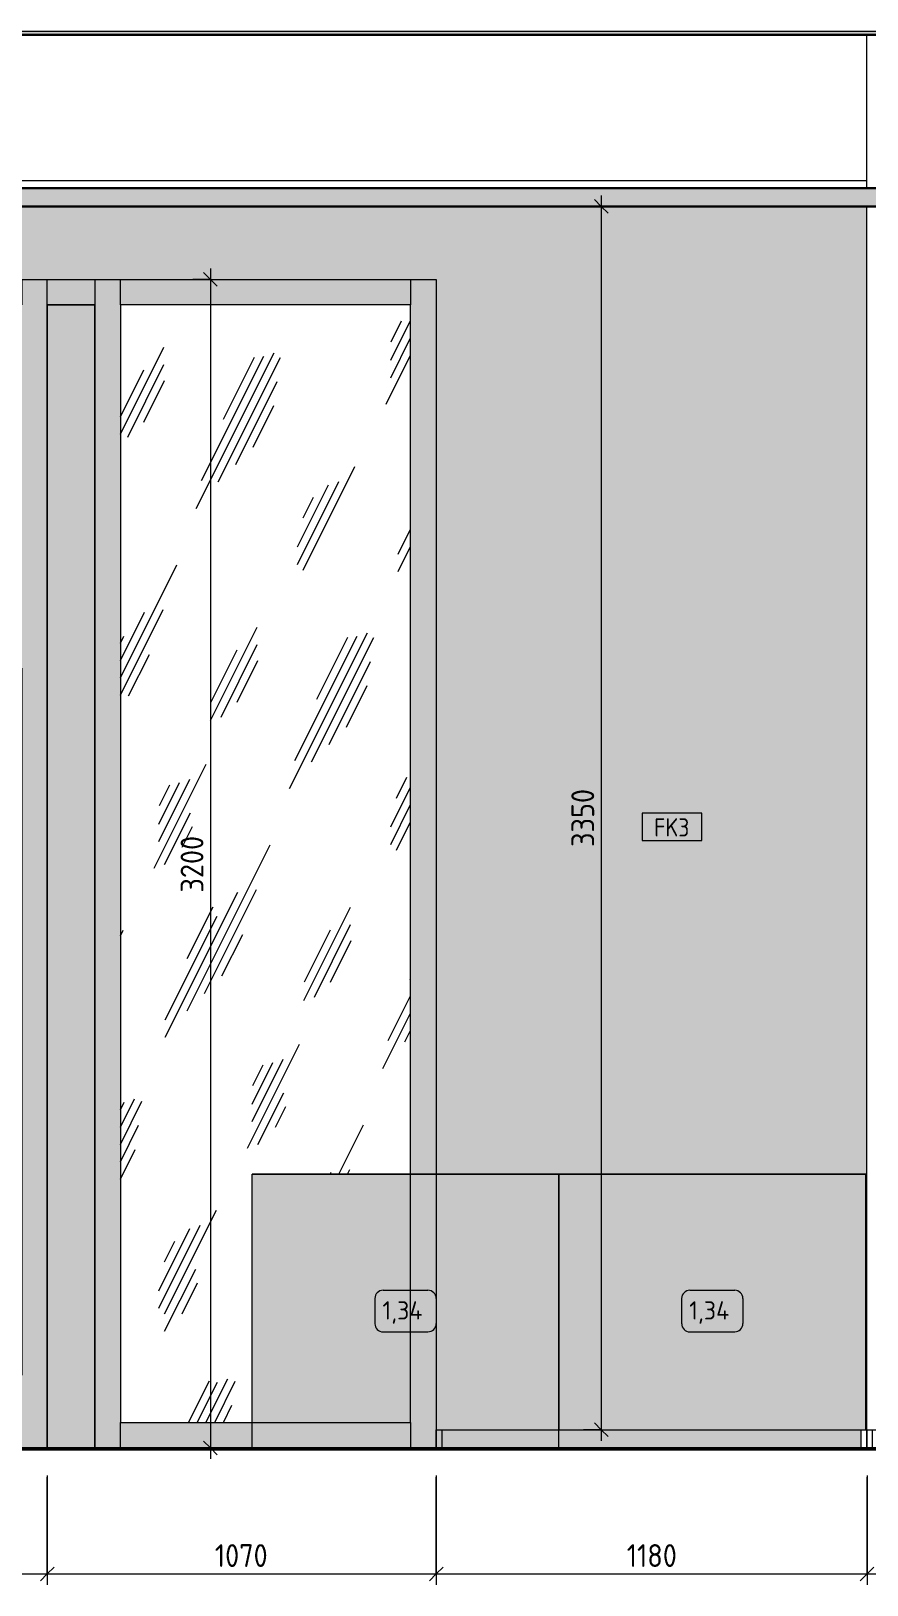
# Model space of a CAD drawing. Header units: millimetres. Extents: x 855 to 94006, y -3304 to 17933.
# Drawn here: x 40770 to 43059, y -375 to 3880 of the extents above; entities that cross this region are included whole.
import ezdxf

# ---------------------------------------------------------------- set-up
doc = ezdxf.new("R2010")
doc.units = ezdxf.units.MM
for name, color, linetype, lineweight in [('A-ANNO-DIMS', 7, 'Continuous', 9), ('A-ANNO-DIMS-25', 7, 'Continuous', 9), ('A-FLOR', 7, 'Continuous', 9), ('A-GENM', 7, 'Continuous', 9), ('A-GLAZ-CURT', 7, 'Continuous', 9), ('A-GLAZ-CWMG', 7, 'Continuous', 9), ('A-WALL-IDEN', 7, 'Continuous', 9), ('A-WALL-PATT', 7, 'Continuous', 9), ('I-FURN-IDEN', 7, 'Continuous', 9), ('I-WALL', 7, 'Continuous', 9)]:
    doc.layers.add(name, color=color, linetype=linetype, lineweight=lineweight)
for name, color, linetype, lineweight, true_color in [('A-CLNG-1', 7, 'Continuous', 9, 0x787878), ('A-CLNG-FNSH-1', 7, 'Continuous', 30, 0x3c3c3c), ('A-FLOR-FNSH-1', 7, 'Continuous', 30, 0x3c3c3c), ('I-FURN-4', 7, 'Continuous', 9, 0xacacac), ('I-FURN-6', 7, 'Continuous', 9, 0xc0c0c0), ('I-FURN-8', 7, 'Continuous', 9, 0x9e9e9e)]:
    doc.layers.add(name, color=color, linetype=linetype, lineweight=lineweight, true_color=true_color)
doc.layers.add('I-FURN-5', color=7, linetype='Continuous', lineweight=9, true_color=0x7f7f7f, transparency=0.7)
doc.styles.add('GOST Common_6', font='GOST_Common.ttf', dxfattribs={"width": 0.9, "height": 50})
doc.styles.add('GOST Common_7', font='GOST_Common.ttf', dxfattribs={"height": 50})
doc.styles.add('ISOCPEUR_2', font='isocpeur.ttf', dxfattribs={"width": 0.9, "height": 62.5})
doc.dimstyles.new('ISO-2_5_0_9К_БОЛЬШОЙ_1', dxfattribs={"dimscale": 304.8, "dimtxt": 62.248823, "dimasz": 0.123031, "dimexe": 0.098425, "dimexo": 0.246063, "dimgap": 0, "dimtad": 1, "dimdec": 0, "dimrnd": 10, "dimzin": 0, "dimdsep": 46, "dimtxsty": 'ISOCPEUR_2', "dimblk1": 'OBLIQUE', "dimblk2": 'OBLIQUE', "dimsah": 1, "dimcen": 0.09, "dimdle": 0.098425, "dimazin": 0, "dimtfac": 1, "dimtdec": 4, "dimtix": 1, "dimtmove": 0, "dimatfit": 3, "dimfxl": 1, "dimtvp": 1, "dimtolj": 1, "dimtzin": 0, "dimarcsym": 2})

# ---------------------------------------------------------------- blocks, each defined once
blk = doc.blocks.new('Шкаф параметрический - 1_34-25540996-Развертка 1_12-1')
at = {"layer": 'I-FURN-5'}
for points in [[(50206.1, 0), (50710, 0), (50710, 750), (50640, 750), (50640, 70), (50206.1, 70)], [(50725, 50), (51046.1, 50), (51046.1, 750), (50710, 750), (50710, 50)], [(50725, 0), (51046.1, 0), (51046.1, 50), (50725, 50), (50725, 10.3)]]:
    blk.add_hatch(color=256, dxfattribs=at).paths.add_polyline_path(points)
h = blk.add_hatch(color=256, dxfattribs=at)
h.paths.add_polyline_path([(50710, 0), (50725, 0), (50725, 50), (50710, 50)])
h.paths.add_polyline_path([(50640, 70), (50640, 750), (50206.1, 750), (50206.1, 70)])
at = {"layer": 'I-FURN-4'}
for p, q in [((50206.1, 750), (51046.1, 750)), ((50206.1, 750), (51046.1, 750)), ((51046.1, 750), (50206.1, 750)), ((50206.1, 0), (50206.1, 750))]:
    blk.add_line(p, q, dxfattribs=at)
at = {"layer": 'I-FURN-6'}
for p, q in [((50206.1, 750), (51046.1, 750)), ((50206.1, 0), (50206.1, 750)), ((51046.1, 0), (51046.1, 750))]:
    blk.add_line(p, q, dxfattribs=at)
at = {"layer": 'I-FURN-8'}
for p, q in [((51046.1, 750), (51046.1, 50)), ((50206.1, 0), (50710.3, 0))]:
    blk.add_line(p, q, dxfattribs=at)
blk = doc.blocks.new('Шкаф параметрический - 1_34-V45-Развертка 1_12-1')
at = {"layer": 'I-FURN-5'}
for points in [[(51870.6, 50), (51886.1, 50), (51886.1, 750), (51046.1, 750), (51046.1, 50)], [(51046.1, 0), (51874, 0), (51874, 50), (51046.1, 50)]]:
    blk.add_hatch(color=256, dxfattribs=at).paths.add_polyline_path(points)
at = {"layer": 'I-FURN-4'}
for p, q in [((51046.1, 750), (51886.1, 750)), ((51046.1, 750), (51886.1, 750)), ((51886.1, 750), (51046.1, 750)), ((51886.1, 750), (51886.1, 50))]:
    blk.add_line(p, q, dxfattribs=at)
at = {"layer": 'I-FURN-6'}
for p, q in [((51046.1, 750), (51886.1, 750)), ((51046.1, 0), (51046.1, 750)), ((51886.1, 50), (51886.1, 750))]:
    blk.add_line(p, q, dxfattribs=at)
at = {"layer": 'I-FURN-8'}
blk.add_line((51046.1, 50), (51046.1, 750), dxfattribs=at)
blk = doc.blocks.new('Плинтус - Плинтус темный _ст_школа_-32860234-Развертка 1_12-1')
at = {"layer": 'A-GENM'}
for p, q in [((50710, 0), (50710, 50)), ((50710, 50), (50725, 50)), ((50725, 50), (51874, 50)), ((50725, 50), (50725, 0)), ((50725, 0), (50710, 0)), ((51874, 0), (50725, 0))]:
    blk.add_line(p, q, dxfattribs=at)
blk = doc.blocks.new('Плинтус - Плинтус темный _ст_школа_-32860223-Развертка 1_12-1')
at = {"layer": 'A-GENM'}
for p, q in [((51874, 50), (51889, 50)), ((51874, 0), (51874, 50)), ((51889, 50), (51889, 0))]:
    blk.add_line(p, q, dxfattribs=at)
blk = doc.blocks.new('Плинтус - Плинтус темный _ст_школа_-32860235-Развертка 1_12-1')
at = {"layer": 'A-GENM'}
blk.add_hatch(color=256, dxfattribs=at).paths.add_polyline_path([(53185.9, 0), (53726, 0), (53726, 50), (52730, 50), (52730, 0)])
for p, q in [((51889, 0), (51889, 50)), ((51889, 50), (51890, 50)), ((51890, 50), (51904, 50)), ((51904, 50), (52730, 50)), ((51904, 50), (51904, 0)), ((52730, 50), (53726, 50)), ((53726, 0), (53726, 50)), ((51890, 0), (51889, 0)), ((51904, 0), (51890, 0)), ((52730, 0), (51904, 0)), ((53185.9, 0), (52730, 0))]:
    blk.add_line(p, q, dxfattribs=at)
blk = doc.blocks.new('Прямоугольный импост - 50 x 70 мм-31700031-Развертка 1_12-1')
at = {"layer": 'A-GLAZ-CWMG'}
blk.add_hatch(color=256, dxfattribs=at).paths.add_polyline_path([(50640, 750), (50710, 750), (50710, 2100), (50640, 2100), (50640, 1937.6)])
for p in [(50640, 70), (50710, 0)]:
    blk.add_line(p, (50640, 0), dxfattribs=at)
blk = doc.blocks.new('Прямоугольный импост - 50 x 70 мм-31720913-Развертка 1_12-1')
at = {"layer": 'A-GLAZ-CWMG'}
blk.add_hatch(color=256, dxfattribs=at).paths.add_polyline_path([(49845, 3130), (50640, 3130), (50640, 3200), (49845, 3200)])
for p, q in [((49845, 3130), (49845, 3200)), ((50640, 3200), (50640, 3130))]:
    blk.add_line(p, q, dxfattribs=at)
blk = doc.blocks.new('Системная панель - Стемалит - 40мм-31720939-Развертка 1_12-1')
at = {"layer": 'A-GLAZ-CURT'}
blk.add_hatch(color=256, dxfattribs=at).paths.add_polyline_path([(49775, 0), (49775, 3130), (49645, 3130), (49645, 0)])
for p, q in [((49775, 3130), (49645, 3130)), ((49645, 3130), (49645, 2100)), ((49775, 2100), (49775, 3130)), ((49645, 2100), (49645, 0)), ((49775, 0), (49775, 2100))]:
    blk.add_line(p, q, dxfattribs=at)
blk = doc.blocks.new('Прямоугольный импост - 50 x 70 мм-31687886-Развертка 1_12-1')
at = {"layer": 'A-GLAZ-CWMG'}
blk.add_hatch(color=256, dxfattribs=at).paths.add_polyline_path([(49575, 0), (49645, 0), (49645, 2100), (49575, 2100), (49575, 199.5)])
for p, q in [((49575, 2100), (49575, 199.5)), ((49645, 0), (49645, 2100))]:
    blk.add_line(p, q, dxfattribs=at)
blk = doc.blocks.new('Прямоугольный импост - 50 x 70 мм-31720941-Развертка 1_12-1')
at = {"layer": 'A-GLAZ-CWMG'}
blk.add_hatch(color=256, dxfattribs=at).paths.add_polyline_path([(50710, 2100), (50710, 3200), (50640, 3200), (50640, 2100)])
blk.add_line((50640, 3200), (50640, 3130), dxfattribs=at)
blk = doc.blocks.new('Прямоугольный импост - 50 x 70 мм-31720937-Развертка 1_12-1')
at = {"layer": 'A-GLAZ-CWMG'}
blk.add_hatch(color=256, dxfattribs=at).paths.add_polyline_path([(49575, 2100), (49645, 2100), (49645, 3200), (49575, 3200), (49575, 2135)])
for p, q in [((49575, 3200), (49575, 3130)), ((49645, 2100), (49645, 3200)), ((49575, 2135), (49575, 2100))]:
    blk.add_line(p, q, dxfattribs=at)
blk = doc.blocks.new('Системная панель - Стекло - 40мм-31720953-Развертка 1_12-1')
at = {"layer": 'A-GLAZ-CURT'}
h = blk.add_hatch(dxfattribs=at)
h.set_pattern_fill('FP_13', color=256, style=0, pattern_type=2)
h.set_pattern_definition([(63.435, (51829.77, 31.75), (-255.58, 766.75), [317.5, -190.5, 317.5, -190.5, -403.9]), (63.435, (51829.77, 31.75), (-255.58, 766.75), [-1016, 127, -276.9]), (63.435, (51813.9, 47.6), (-255.58, 766.75), [254, -317.5, 190.5, -190.5, -467.4]), (63.435, (51813.9, 47.6), (-255.58, 766.75), [-952.5, 222.25, -245.15]), (63.435, (51813.9, 95.25), (-255.58, 766.75), [190.5, -381, 127, -190.5, -530.9]), (63.435, (51813.9, 95.25), (-255.58, 766.75), [-889, 285.75, -245.15]), (63.435, (51861.5, 47.6), (-255.58, 766.75), [190.5, -381, 158.75, -6404.65]), (63.435, (51909.14, 95.25), (-255.58, 766.75), [95.25, -476.25, 63.5, -6499.9]), (63.435, (51829.77, 174.6), (-255.58, 766.75), [63.5, -476.25, 63.5, -254, -562.65]), (63.435, (51829.77, 174.6), (-255.58, 766.75), [-857.25, 158.75, -403.9]), (63.435, (52115.5, 127), (-255.58, 766.75), [317.5, -476.25, 381, -251.5]), (63.435, (52115.5, 79.4), (-255.58, 766.75), [444.5, -317.5, 476.25, -188]), (63.435, (52147.27, 95.25), (-255.58, 766.75), [508, -254, 381, -276.9]), (63.435, (52194.9, 142.9), (-255.58, 766.75), [317.5, -444.5, 254, -403.9]), (63.435, (52147.27, 238.1), (-255.58, 766.75), [158.75, -635, 190.5, -435.65]), (63.435, (52242.5, 190.5), (-255.58, 766.75), [127, -635, 127, -530.9])])
h.paths.add_polyline_path([(50206.1, 70), (50206.1, 750), (50640, 750), (50640, 3130), (49845, 3130), (49845, 70), (49852, 70)])
for p, q in [((50640, 3130), (49845, 3130)), ((49845, 3130), (49845, 2100)), ((50640, 2100), (50640, 3130)), ((49845, 2100), (49845, 70)), ((50640, 750), (50640, 2100)), ((50640, 70), (50640, 750)), ((49845, 70), (50206.1, 70)), ((50206.1, 70), (50640, 70))]:
    blk.add_line(p, q, dxfattribs=at)
blk = doc.blocks.new('Прямоугольный импост - 50 x 70 мм-31701712-Развертка 1_12-1')
at = {"layer": 'A-GLAZ-CWMG'}
blk.add_hatch(color=256, dxfattribs=at).paths.add_polyline_path([(49775, 3130), (49775, 3200), (49645, 3200), (49645, 3130)])
for p, q in [((49645, 3130), (49645, 3200)), ((49775, 3200), (49775, 3130)), ((49645, 3130), (49775, 3130))]:
    blk.add_line(p, q, dxfattribs=at)
blk = doc.blocks.new('Прямоугольный импост - 50 x 70 мм-31702100-Развертка 1_12-1')
at = {"layer": 'A-GLAZ-CWMG'}
blk.add_hatch(color=256, dxfattribs=at).paths.add_polyline_path([(49845, 0), (49845, 2100), (49775, 2100), (49775, 0)])
for p, q in [((49775, 2100), (49775, 0)), ((49845, 0), (49845, 70))]:
    blk.add_line(p, q, dxfattribs=at)
blk = doc.blocks.new('Прямоугольный импост - 50 x 70 мм-31720938-Развертка 1_12-1')
at = {"layer": 'A-GLAZ-CWMG'}
blk.add_hatch(color=256, dxfattribs=at).paths.add_polyline_path([(49845, 2100), (49845, 3200), (49775, 3200), (49775, 2100)])
for p, q in [((49775, 3200), (49775, 2100)), ((49845, 3130), (49845, 3200))]:
    blk.add_line(p, q, dxfattribs=at)
blk = doc.blocks.new('Прямоугольный импост - 50 x 70 мм-31720914-Развертка 1_12-1')
at = {"layer": 'A-GLAZ-CWMG'}
blk.add_hatch(color=256, dxfattribs=at).paths.add_polyline_path([(49852, 0), (50206.1, 0), (50206.1, 70), (49845, 70), (49845, 0)])
for p, q in [((49845, 0), (49845, 70)), ((50640, 70), (50640, 0)), ((49852, 0), (50206.1, 0)), ((50206.1, 0), (50640, 0))]:
    blk.add_line(p, q, dxfattribs=at)
blk = doc.blocks.new('DIMBLOCK12-Развертка 1_12-1')
at = {"layer": 'A-ANNO-DIMS-25'}
for p, q in [((39379.3, -75), (39379.3, -374.9)), ((39379.3, -344.9), (39379.3, -80)), ((40814.3, -75), (40814.3, -374.9)), ((40814.3, -344.9), (40814.3, -80)), ((39379.3, -344.9), (40814.3, -344.9))]:
    blk.add_line(p, q, dxfattribs=at)
at = {"layer": 'A-ANNO-DIMS-25', "lineweight": 20}
for p, q in [((39379.3, -344.9), (39398, -326.2)), ((40814.3, -344.9), (40833, -326.2)), ((39379.3, -344.9), (39360.5, -363.7)), ((40814.3, -344.9), (40795.5, -363.7))]:
    blk.add_line(p, q, dxfattribs=at)
at = {"layer": 'A-ANNO-DIMS-25', "color": 0, "insert": (40017.1, -263.3), "char_height": 62.5, "width": 191.056, "attachment_point": 1, "line_spacing_factor": 1.149209, "style": 'ISOCPEUR_2'}
blk.add_mtext('1440', dxfattribs=at)
blk = doc.blocks.new('_Oblique')
at = {"color": 0, "linetype": 'ByBlock', "lineweight": -2}
blk.add_line((-0.5, -0.5), (0.5, 0.5), dxfattribs=at)
blk = doc.blocks.new('DIMBLOCK13-Развертка 1_12-1')
at = {"layer": 'A-ANNO-DIMS-25'}
for p, q in [((40814.3, -75), (40814.3, -374.9)), ((40814.3, -344.9), (40814.3, -80)), ((41879.3, -75), (41879.3, -374.9)), ((41879.3, -344.9), (41879.3, -80)), ((40814.3, -344.9), (41879.3, -344.9))]:
    blk.add_line(p, q, dxfattribs=at)
at = {"layer": 'A-ANNO-DIMS-25', "lineweight": 20}
for p, q in [((40814.3, -344.9), (40833, -326.2)), ((41879.3, -344.9), (41898, -326.2)), ((40814.3, -344.9), (40795.5, -363.7)), ((41879.3, -344.9), (41860.5, -363.7))]:
    blk.add_line(p, q, dxfattribs=at)
at = {"layer": 'A-ANNO-DIMS-25', "color": 0, "insert": (41273.1, -263.3), "char_height": 62.5, "width": 176.691, "attachment_point": 1, "line_spacing_factor": 1.149209, "style": 'ISOCPEUR_2'}
blk.add_mtext('1070', dxfattribs=at)
blk = doc.blocks.new('DIMBLOCK14-Развертка 1_12-1')
at = {"layer": 'A-ANNO-DIMS-25'}
for p, q in [((41879.3, -75), (41879.3, -374.9)), ((41879.3, -344.9), (41879.3, -80)), ((43059.3, -75), (43059.3, -374.9)), ((43059.3, -344.9), (43059.3, -80)), ((41879.3, -344.9), (43059.3, -344.9))]:
    blk.add_line(p, q, dxfattribs=at)
at = {"layer": 'A-ANNO-DIMS-25', "lineweight": 20}
for p, q in [((41879.3, -344.9), (41898, -326.2)), ((43059.3, -344.9), (43078, -326.2)), ((41879.3, -344.9), (41860.5, -363.7)), ((43059.3, -344.9), (43040.5, -363.7))]:
    blk.add_line(p, q, dxfattribs=at)
at = {"layer": 'A-ANNO-DIMS-25', "color": 0, "insert": (42401, -263.3), "char_height": 62.5, "width": 163.762, "attachment_point": 1, "line_spacing_factor": 1.149209, "style": 'ISOCPEUR_2'}
blk.add_mtext('1180', dxfattribs=at)
blk = doc.blocks.new('DIMBLOCK15-Развертка 1_12-1')
at = {"layer": 'A-ANNO-DIMS-25'}
for p, q in [((44879.3, 1725), (44879.3, -374.9)), ((44879.3, -344.9), (44879.3, 1725)), ((43059.3, -75), (43059.3, -374.9)), ((43059.3, -344.9), (43059.3, -80)), ((43059.3, -344.9), (44879.3, -344.9))]:
    blk.add_line(p, q, dxfattribs=at)
at = {"layer": 'A-ANNO-DIMS-25', "lineweight": 20}
for p, q in [((43059.3, -344.9), (43078, -326.2)), ((44879.3, -344.9), (44898, -326.2)), ((43059.3, -344.9), (43040.5, -363.7)), ((44879.3, -344.9), (44860.5, -363.7))]:
    blk.add_line(p, q, dxfattribs=at)
at = {"layer": 'A-ANNO-DIMS-25', "color": 0, "insert": (43895.6, -263.3), "char_height": 62.5, "width": 176.691, "attachment_point": 1, "line_spacing_factor": 1.149209, "style": 'ISOCPEUR_2'}
blk.add_mtext('1820', dxfattribs=at)
blk = doc.blocks.new('DIMBLOCK24-Развертка 1_12-1')
at = {"layer": 'A-ANNO-DIMS-25', "lineweight": 20}
for p, q in [((42331.1, 3400), (42312.4, 3418.8)), ((42331.1, 3400), (42349.9, 3381.2)), ((42331.1, 50), (42312.4, 68.7)), ((42331.1, 50), (42349.9, 31.2))]:
    blk.add_line(p, q, dxfattribs=at)
at = {"layer": 'A-ANNO-DIMS-25'}
for p, q in [((42331.1, 3430), (42331.1, 20)), ((42282.6, 3400), (42361.1, 3400)), ((42331.1, 3400), (42282.6, 3400)), ((42282.6, 50), (42361.1, 50)), ((42331.1, 50), (42282.6, 50))]:
    blk.add_line(p, q, dxfattribs=at)
at = {"layer": 'A-ANNO-DIMS-25', "color": 0, "insert": (42249.4, 1646), "char_height": 62.5, "width": 189.619, "attachment_point": 1, "rotation": 90, "line_spacing_factor": 1.149209, "style": 'ISOCPEUR_2'}
blk.add_mtext('3350', dxfattribs=at)
blk = doc.blocks.new('Марка_Мебель - В прямоуг_Balcon_Марка-25523697-Развертка 1_12-1')
at = {"layer": 'I-FURN-IDEN'}
for p, q in [((64086.5, 956.9), (64209.3, 956.9)), ((64064, 934.4), (64064, 865.4)), ((64231.8, 934.4), (64231.8, 865.6)), ((64086.4, 843.1), (64209.3, 843.1))]:
    blk.add_line(p, q, dxfattribs=at)
for centre, radius, start, end in [((64086.5, 934.4), 22.5, 90, 180), ((64209.3, 934.4), 22.5, 0, 90), ((64086.4, 865.4), 22.3, 180, 270), ((64209.3, 865.6), 22.5, 270, 0)]:
    blk.add_arc(centre, radius, start, end, dxfattribs=at)
blk = doc.blocks.new('DIMBLOCK38-Развертка 1_12-1')
at = {"layer": 'A-ANNO-DIMS-25'}
for p, q in [((41212.5, 3200), (41291, 3200)), ((41261, 3200), (41212.5, 3200)), ((41261, 3230), (41261, -30)), ((41212.5, 0), (41291, 0)), ((41261, 0), (41212.5, 0))]:
    blk.add_line(p, q, dxfattribs=at)
at = {"layer": 'A-ANNO-DIMS-25', "lineweight": 20}
for p, q in [((41261, 3200), (41242.3, 3218.8)), ((41261, 3200), (41279.8, 3181.2)), ((41261, 0), (41242.3, 18.8)), ((41261, 0), (41279.8, -18.8))]:
    blk.add_line(p, q, dxfattribs=at)
at = {"layer": 'A-ANNO-DIMS-25', "color": 0, "insert": (41179.4, 1521), "char_height": 62.5, "width": 189.619, "attachment_point": 1, "rotation": 90, "line_spacing_factor": 1.149209, "style": 'ISOCPEUR_2'}
blk.add_mtext('3200', dxfattribs=at)
blk = doc.blocks.new('М_стена2 - Типоразмер-30678229-Развертка 1_12-1')
at = {"layer": 'A-WALL-IDEN'}
for p, q in [((51437.7, 1738.1), (51274.4, 1738.1)), ((51274.4, 1738.1), (51274.4, 1663.1)), ((51437.7, 1663.1), (51437.7, 1738.1)), ((51274.4, 1663.1), (51437.7, 1663.1))]:
    blk.add_line(p, q, dxfattribs=at)

msp = doc.modelspace()

# ---------------------------------------------------------------- hatches: boundary and pattern name
at = {"layer": 'A-CLNG-1'}
for points in [[(56559.3, 3870), (56559.3, 3880), (38819.3, 3880), (38819.3, 3870), (55468.1, 3870)], [(48522.5, 3400), (56558.3, 3400), (56558.3, 3450), (38820.3, 3450), (38820.3, 3400), (48405.2, 3400)]]:
    msp.add_hatch(color=256, dxfattribs=at).paths.add_polyline_path(points)
at = {"layer": 'A-WALL-PATT'}
h = msp.add_hatch(color=256, dxfattribs=at)
h.paths.add_polyline_path([(43058.3, 50), (43059.3, 50), (43059.3, 3400), (43058.3, 3399.8), (43058.3, 50)])
h.paths.add_polyline_path([(43059.3, 3450), (43059.3, 3870), (43058.3, 3870), (43058.3, 3450), (43059.2, 3450)])
h = msp.add_hatch(color=256, dxfattribs=at)
h.paths.add_polyline_path([(39100.3, 50), (39379.3, 50), (39379.3, 3200), (41879.3, 3200), (41879.3, 750), (43055.3, 750), (43055.3, 50), (43058.3, 50), (43058.3, 3400), (39100.3, 3400), (39100.3, 186)])
h.paths.add_polyline_path([(39113.3, 859), (39101.3, 859), (39101.3, 941), (39113.3, 941), (39113.3, 860)])

# ---------------------------------------------------------------- linework, layer by layer
at = {"layer": 'A-CLNG-FNSH-1'}
for p, q in [((38819.3, 3870), (56559.3, 3870)), ((56558.3, 3450), (38820.3, 3450)), ((38820.3, 3400), (56558.3, 3400))]:
    msp.add_line(p, q, dxfattribs=at)
at = {"layer": 'A-FLOR'}
for p, q in [((38798.7, 3880), (56579.3, 3880)), ((45280.6, 0), (40744.3, 0)), ((38819.3, -5), (45299.3, -5))]:
    msp.add_line(p, q, dxfattribs=at)
at = {"layer": 'A-FLOR-FNSH-1'}
msp.add_line((45281, -0.1), (38798.7, -0.1), dxfattribs=at)
at = {"layer": 'I-WALL'}
for p, q in [((43058.3, 3450), (43058.3, 3870)), ((43058.3, 3470), (38799.3, 3470)), ((43058.3, 0), (43058.3, 3400)), ((39379.3, 3200), (41879.3, 3200)), ((41879.3, 3200), (41879.3, 0))]:
    msp.add_line(p, q, dxfattribs=at)

# ---------------------------------------------------------------- block references
at = {"layer": 'A-GENM'}
for name in ['Плинтус - Плинтус темный _ст_школа_-32860234-Развертка 1_12-1', 'Плинтус - Плинтус темный _ст_школа_-32860223-Развертка 1_12-1', 'Плинтус - Плинтус темный _ст_школа_-32860235-Развертка 1_12-1']:
    msp.add_blockref(name, (-8830.7, 0), dxfattribs=at)
at = {"layer": 'A-GLAZ-CURT'}
for name in ['Системная панель - Стемалит - 40мм-31720939-Развертка 1_12-1', 'Системная панель - Стекло - 40мм-31720953-Развертка 1_12-1']:
    msp.add_blockref(name, (-8830.7, 0), dxfattribs=at)
at = {"layer": 'A-GLAZ-CWMG'}
for name in ['Прямоугольный импост - 50 x 70 мм-31720937-Развертка 1_12-1', 'Прямоугольный импост - 50 x 70 мм-31701712-Развертка 1_12-1', 'Прямоугольный импост - 50 x 70 мм-31720938-Развертка 1_12-1', 'Прямоугольный импост - 50 x 70 мм-31720913-Развертка 1_12-1', 'Прямоугольный импост - 50 x 70 мм-31720941-Развертка 1_12-1', 'Прямоугольный импост - 50 x 70 мм-31687886-Развертка 1_12-1', 'Прямоугольный импост - 50 x 70 мм-31702100-Развертка 1_12-1', 'Прямоугольный импост - 50 x 70 мм-31700031-Развертка 1_12-1', 'Прямоугольный импост - 50 x 70 мм-31720914-Развертка 1_12-1']:
    msp.add_blockref(name, (-8830.7, 0), dxfattribs=at)
at = {"layer": 'A-WALL-IDEN'}
msp.add_blockref('М_стена2 - Типоразмер-30678229-Развертка 1_12-1', (-8830.7, 0), dxfattribs=at)
at = {"layer": 'I-FURN-6'}
for name in ['Шкаф параметрический - 1_34-25540996-Развертка 1_12-1', 'Шкаф параметрический - 1_34-V45-Развертка 1_12-1']:
    msp.add_blockref(name, (-8830.7, 0), dxfattribs=at)
at = {"layer": 'I-FURN-IDEN'}
for p in [(-22352.6, -525), (-21512.6, -525)]:
    msp.add_blockref('Марка_Мебель - В прямоуг_Balcon_Марка-25523697-Развертка 1_12-1', p, dxfattribs=at)

# ---------------------------------------------------------------- texts
at = {"layer": 'A-WALL-IDEN', "insert": (42476, 1724.5), "char_height": 50, "width": 122.658, "attachment_point": 1, "style": 'GOST Common_6'}
msp.add_mtext('FK3', dxfattribs=at)
at = {"layer": 'I-FURN-IDEN', "char_height": 50, "width": 144.304, "attachment_point": 1, "style": 'GOST Common_7'}
for insert in [(41732.1, 401.8), (42572.1, 401.8)]:
    msp.add_mtext('1,34', dxfattribs=dict(at, insert=insert))

# ---------------------------------------------------------------- dimensions: what is measured, and where the dimension line sits
at = {"layer": 'A-ANNO-DIMS'}
for base, p1, p2, override, picture, middle in [((42331.1, 50), (42357.6, 3400), (42357.6, 50), {"dimpost": '<>', "dimfxl": 3350}, 'DIMBLOCK24-Развертка 1_12-1', (42299.9, 1725)), ((41261, 0), (41287.5, 3200), (41287.5, 0), {"dimpost": '<>', "dimfxl": 3200}, 'DIMBLOCK38-Развертка 1_12-1', (41229.8, 1600))]:
    dim = msp.add_linear_dim(base=base, p1=p1, p2=p2, angle=90, dimstyle='ISO-2_5_0_9К_БОЛЬШОЙ_1', override=override, dxfattribs=at)
    dim.commit()
    dim.dimension.update_dxf_attribs({"geometry": picture, "text_midpoint": middle})
for base, p1, p2, override, picture, middle in [((44879.3, -344.9), (43059.3, 0), (44879.3, 1800), {"dimpost": '<>', "dimfxl": 2559.765614}, 'DIMBLOCK15-Развертка 1_12-1', (43969.3, -313.7)), ((40814.3, -344.9), (39379.3, 0), (40814.3, 0), {"dimpost": '<>', "dimfxl": 1435}, 'DIMBLOCK12-Развертка 1_12-1', (40096.8, -313.7)), ((41879.3, -344.9), (40814.3, 0), (41879.3, 0), {"dimpost": '<>', "dimfxl": 1065}, 'DIMBLOCK13-Развертка 1_12-1', (41346.8, -313.7)), ((43059.3, -344.9), (41879.3, 0), (43059.3, 0), {"dimpost": '<>', "dimfxl": 1179.999932}, 'DIMBLOCK14-Развертка 1_12-1', (42469.3, -313.7))]:
    dim = msp.add_linear_dim(base=base, p1=p1, p2=p2, dimstyle='ISO-2_5_0_9К_БОЛЬШОЙ_1', override=override, dxfattribs=at)
    dim.commit()
    dim.dimension.update_dxf_attribs({"geometry": picture, "text_midpoint": middle})

doc.saveas('drawing.dxf')
